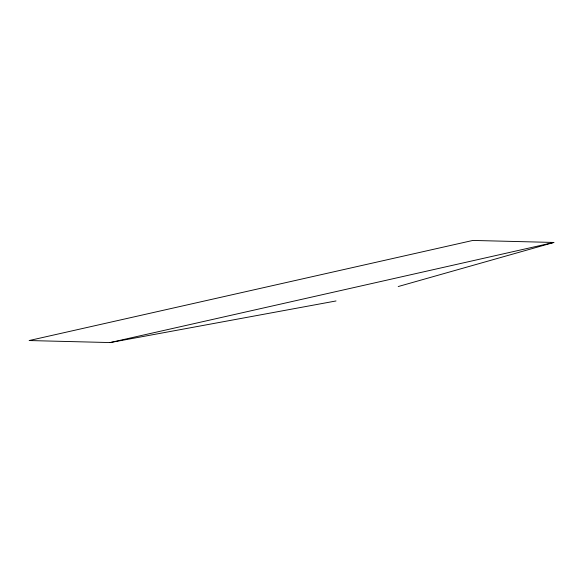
<?xml version="1.0" encoding="UTF-8"?>
<svg xmlns="http://www.w3.org/2000/svg" width="583" height="583" viewBox="0 0 583 583"><rect width="100%" height="100%" fill="white"/><g stroke="black" fill="none" stroke-linecap="round" stroke-linejoin="round"><path stroke-width="0.87" d="M398.211 286.544L553.85 242.455L472.864 240.436L29.15 340.545L110.136 342.564L336.019 300.959M110.136 342.564L553.85 242.455"/></g></svg>
